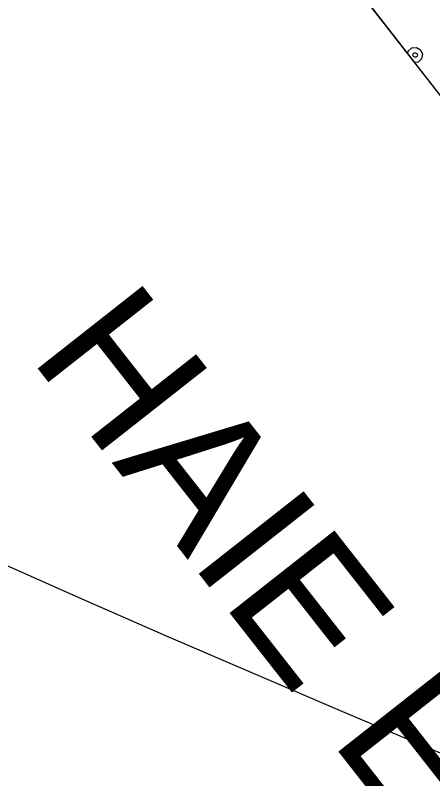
# Model space of a CAD drawing. Header units: metres. Extents: x -2858 to 512, y -1995 to 1252.
# Drawn here: x -560.48 to -557.45, y 393.95 to 399.48 of the extents above; entities that cross this region are included whole.
import ezdxf
from ezdxf.enums import TextEntityAlignment as Align
from ezdxf.lldxf.tags import DXFTag

# ---------------------------------------------------------------- set-up
doc = ezdxf.new("R2010")
doc.units = ezdxf.units.M
for name, color, linetype in [('Calque commun', 7, 'Continuous'), ('Calque11', 7, 'Continuous'), ('Textes', 7, 'Continuous')]:
    doc.layers.add(name, color=color, linetype=linetype)
doc.styles.add('Arial23', font='arial.ttf', dxfattribs={"height": 0.589851})
tags = doc.linetypes.add('HIDDENX2', pattern=[0.75, 0.5, -0.25]).pattern_tags.tags
tags[6:7] = [DXFTag(74, 4), DXFTag(75, 0), DXFTag(340, '0'), DXFTag(46, 1.0), DXFTag(50, 0.0), DXFTag(44, 0.0), DXFTag(45, 0.0)]
tags[4:5] = [DXFTag(74, 4), DXFTag(75, 0), DXFTag(340, '0'), DXFTag(46, 1.0), DXFTag(50, 0.0), DXFTag(44, 0.0), DXFTag(45, 0.0)]

# ---------------------------------------------------------------- blocks, each defined once
blk = doc.blocks.new('geometrebondepartleger')
at = {"layer": 'Calque11', "color": 7, "linetype": 'Continuous', "lineweight": 9}
blk.add_line((150.3457, 147.4392, 79), (130.1803, 35.9078, 79), dxfattribs=at)
blk = doc.blocks.new('pattern')
at = {"layer": 'Calque commun', "color": 54, "linetype": 'Continuous', "lineweight": 9}
for p, q in [((68.9237, 74.7341), (68.9374, 74.7659)), ((68.9374, 74.7659), (68.9672, 74.7835)), ((68.9672, 74.7835), (69.0017, 74.7802)), ((69.0017, 74.7802), (69.0217, 74.7625)), ((68.9312, 74.7003), (68.9237, 74.7341)), ((68.9571, 74.6774), (68.9312, 74.7003)), ((68.9614, 74.7313), (68.9656, 74.7408)), ((68.9637, 74.7211), (68.9614, 74.7313)), ((68.9715, 74.7143), (68.9637, 74.7211)), ((68.9656, 74.7408), (68.9745, 74.7461)), ((68.9818, 74.7133), (68.9715, 74.7143)), ((68.9745, 74.7461), (68.9848, 74.7451)), ((68.9908, 74.7186), (68.9818, 74.7133)), ((68.9848, 74.7451), (68.9926, 74.7382)), ((68.9949, 74.7281), (68.9908, 74.7186)), ((68.9926, 74.7382), (68.9949, 74.7281)), ((68.9916, 74.6741), (68.9571, 74.6774)), ((69.0075, 74.6835), (68.9916, 74.6741))]:
    blk.add_line(p, q, dxfattribs=at)
at = {"layer": 'Calque commun', "color": 7, "linetype": 'Continuous', "lineweight": 9}
mesh = blk.add_polyface(dxfattribs=at)
corners = [(70.8497, 113.5412), (53.8349, 19.1692), (74.7282, 106.3237), (76.0435, 113.5984), (74.769, 106.1763), (58.8077, 18.2701), (114.1703, 105.207), (114.1703, 98.5387)]
mesh.append_faces([[corners[k] for k in face] for face in [(3, 4, 6)]], dxfattribs={"vtx0": -1, "vtx1": -1, "color": 7})
mesh.append_faces([[corners[k] for k in face] for face in [(3, 2, 4)]], dxfattribs={"vtx0": -1, "vtx2": -1, "color": 7})
mesh.append_faces([[corners[k] for k in face] for face in [(5, 2, 1)]], dxfattribs={"vtx1": -1, "color": 7})
mesh.append_faces([[corners[k] for k in face] for face in [(0, 1, 2), (3, 0, 2)]], dxfattribs={"vtx1": -1, "vtx2": -1, "color": 7})
mesh.append_faces([[corners[k] for k in face] for face in [(4, 7, 6)]], dxfattribs={"vtx2": -1, "color": 7})

msp = doc.modelspace()

# ---------------------------------------------------------------- linework, layer by layer
at = {"layer": 'Calque commun', "color": 3, "linetype": 'HIDDENX2', "lineweight": 18, "extrusion": (0, 0, -1)}
msp.add_arc((494.5277, 544.1418), 162.6468, 258.823451, 321.396966, dxfattribs=at)
msp.add_arc((494.5277, 544.1418), 162.6468, 258.823451, 321.396966, dxfattribs=at)
msp.add_arc((494.5277, 544.1418), 162.6468, 258.823451, 321.396966, dxfattribs=at)

# ---------------------------------------------------------------- block references
at = {"layer": 'Calque commun', "color": 0, "linetype": 'ByBlock', "lineweight": -2, "rotation": 228.1617603435354}
for name, p in [('geometrebondepartleger', (-528.8356, 560.3039)), ('pattern', (-567.2453, 500.4263))]:
    msp.add_blockref(name, p, dxfattribs=at)

# ---------------------------------------------------------------- texts
at = {"layer": 'Textes', "color": 5, "linetype": 'ByBlock', "lineweight": -2, "style": 'Arial23'}
msp.add_text('HAIE EXISTANTE DU STADE', height=0.966411, rotation=308.1618, dxfattribs=at).set_placement((-560.6112, 396.8275), align=Align.BOTTOM_LEFT)

doc.saveas('drawing.dxf')
